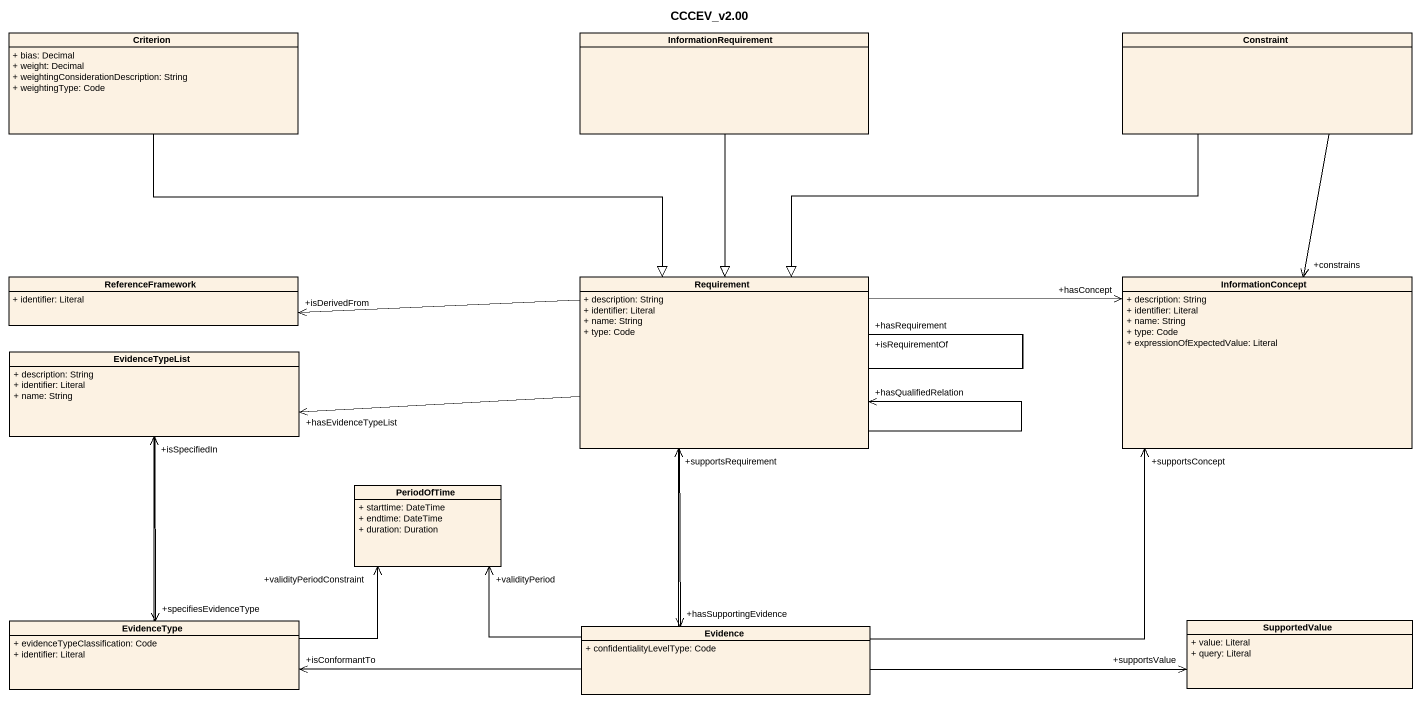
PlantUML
@startuml
title CCCEV_v2.00
hide circle
hide empty members
skinparam classAttributeIconSize 0
class Criterion {
  + bias: Decimal
  + weight: Decimal
  + weightingConsiderationDescription: String
  + weightingType: Code
}
class InformationRequirement
class Constraint
class ReferenceFramework {
  + identifier: Literal
}
class Requirement {
  + description: String
  + identifier: Literal
  + name: String
  + type: Code
}
class InformationConcept {
  + description: String
  + identifier: Literal
  + name: String
  + type: Code
  + expressionOfExpectedValue: Literal
}
class EvidenceTypeList {
  + description: String
  + identifier: Literal
  + name: String
}
class PeriodOfTime {
  + starttime: DateTime
  + endtime: DateTime
  + duration: Duration
}
class EvidenceType {
  + evidenceTypeClassification: Code
  + identifier: Literal
}
class SupportedValue {
  + value: Literal
  + query: Literal
}
class Evidence {
  + confidentialityLevelType: Code
}
Criterion -right-|> Requirement
InformationRequirement --|> Requirement
Constraint -left-|> Requirement
Constraint --> "+constrains" InformationConcept
Requirement -left-> "+isDerivedFrom" ReferenceFramework
Requirement -- "+hasRequirement" Requirement
Requirement --> "+hasQualifiedRelation" Requirement
Requirement -- "+isRequirementOf" Requirement
Requirement -right-> "+hasConcept" InformationConcept
Requirement -left-> "+hasEvidenceTypeList" EvidenceTypeList
Requirement --> "+hasSupportingEvidence" Evidence
EvidenceTypeList --> "+specifiesEvidenceType" EvidenceType
EvidenceType -up-> "+isSpecifiedIn" EvidenceTypeList
EvidenceType -right-> "+validityPeriodConstraint" PeriodOfTime
Evidence -up-> "+supportsRequirement" Requirement
Evidence -right-> "+supportsConcept" InformationConcept
Evidence -left-> "+validityPeriod" PeriodOfTime
Evidence -left-> "+isConformantTo" EvidenceType
Evidence -right-> "+supportsValue" SupportedValue
@enduml
